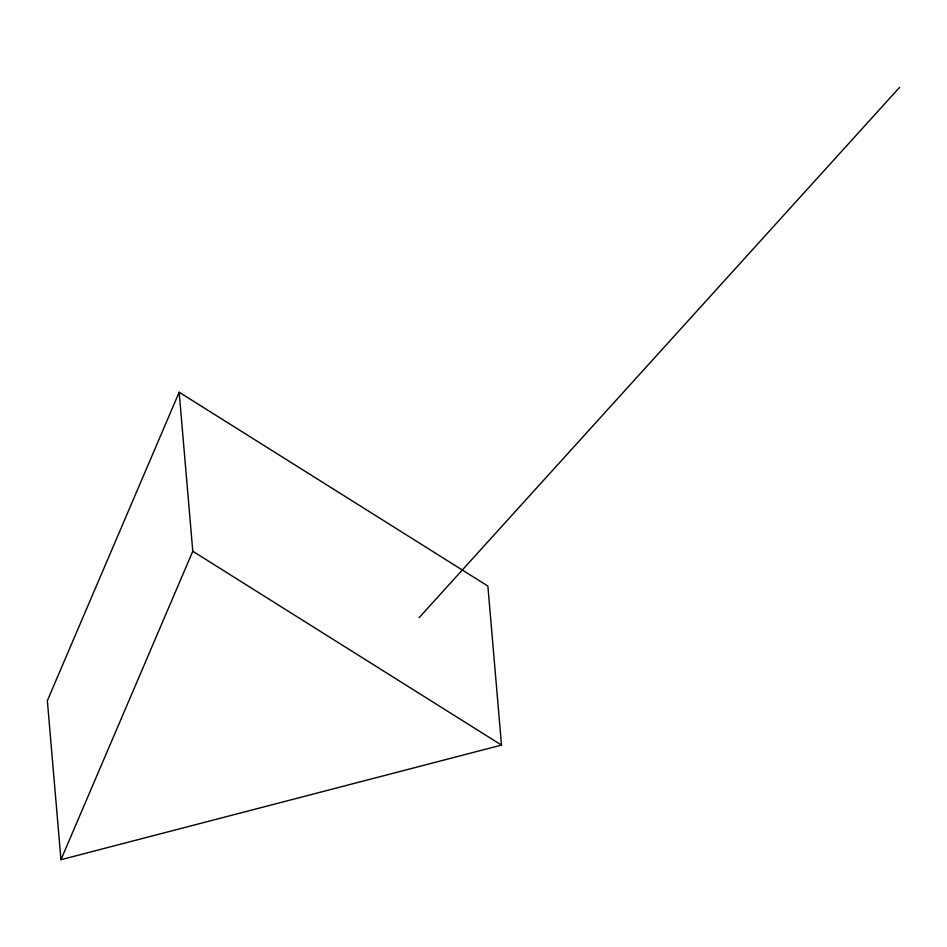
<?xml version="1.0" encoding="UTF-8"?>
<svg xmlns="http://www.w3.org/2000/svg" width="947" height="947" viewBox="0 0 947 947"><rect width="100%" height="100%" fill="white"/><g stroke="black" fill="none" stroke-linecap="round" stroke-linejoin="round"><path stroke-width="1.42" d="M179.172 392.236L47.35 700.673L60.963 859.698L501.496 745.088L487.871 586.063L179.172 392.236L192.786 551.261L60.963 859.698M419.095 617.704L899.65 87.302M192.786 551.261L501.496 745.088"/></g></svg>
